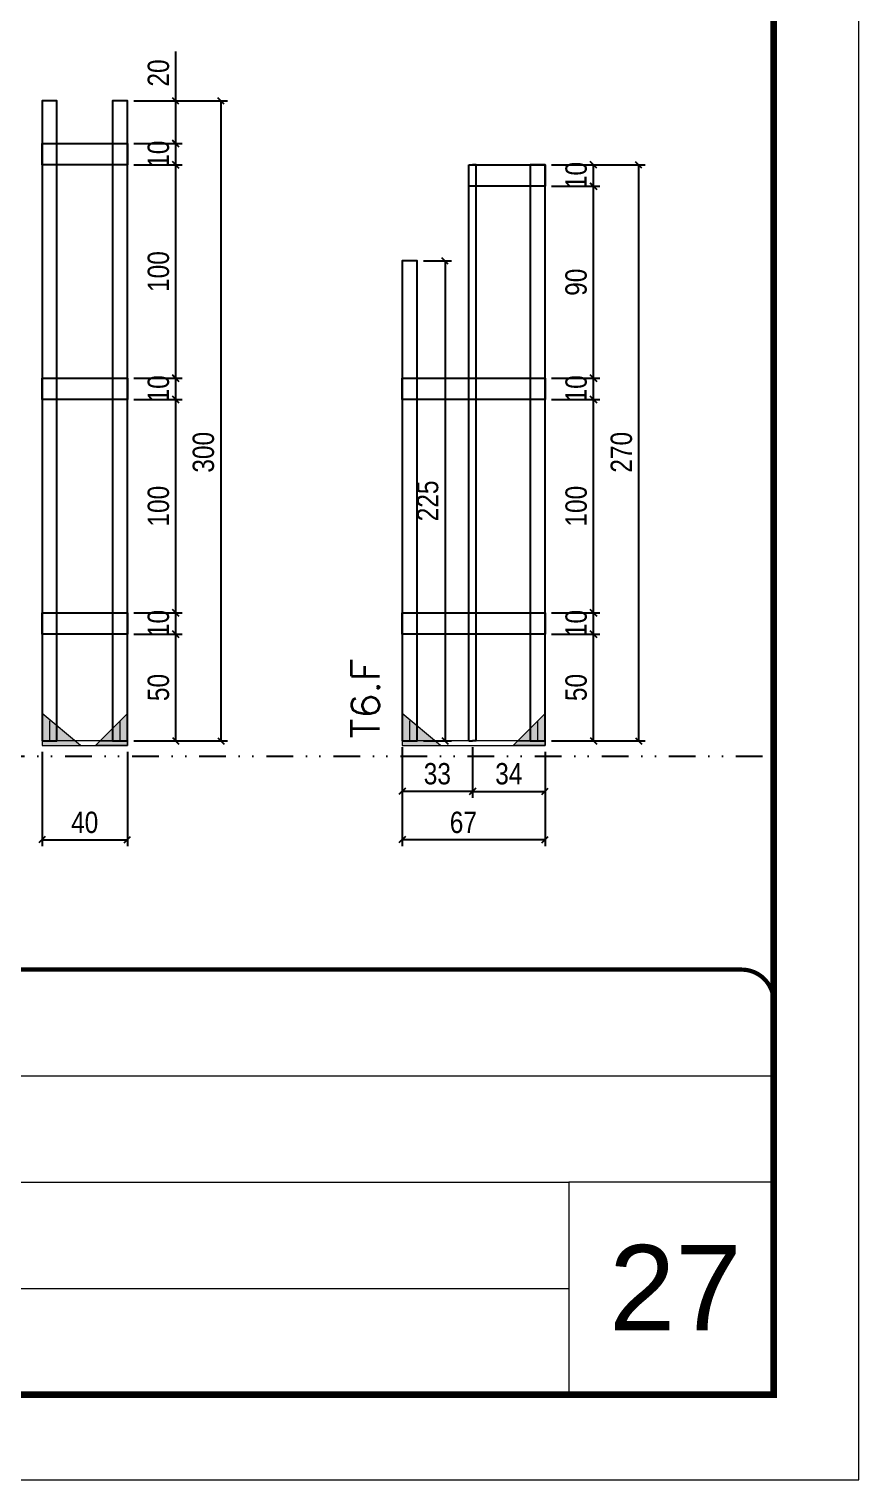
# Model space of a CAD drawing. Extents: x 14400 to 27878, y -21631 to 6985.
# Drawn here: x 18693 to 19082, y -957 to -277 of the extents above; entities that cross this region are included whole.
import ezdxf

# ---------------------------------------------------------------- set-up
doc = ezdxf.new("R2010")
doc.units = 0
for name, pattern in [('CONTINUO', [0]), ('DASHED', [0.75, 0.5, -0.25]), ('DIVIDE2', [0.625, 0.25, -0.125, 0, -0.125, 0, -0.125]), ('HIDDEN', [0.375, 0.25, -0.125])]:
    doc.linetypes.add(name, pattern=pattern)
for name, color, linetype, lineweight in [('CARIMBO', 255, 'Continuous', 9), ('Folhas', 255, 'Continuous', 9), ('Madeira', 126, 'Continuous', 18), ('Sarr 2.2x7', 40, 'Continuous', 9), ('SARRAFO DE PRESSAO', 251, 'DASHED', 9), ('Texto Seção', 7, 'Continuous', 15)]:
    doc.layers.add(name, color=color, linetype=linetype, lineweight=lineweight)
for name, color, linetype in [('COTA', 241, 'Continuous'), ('Nível', 160, 'Continuous'), ('SARR_2.2x10', 60, 'Continuous'), ('SARR_3.5x7', 81, 'Continuous'), ('SARR_7x7', 40, 'Continuous')]:
    doc.layers.add(name, color=color, linetype=linetype)
doc.styles.add('ARIAL', font='arial.ttf')
doc.styles.add('COTA TECNICA', font='techl___.ttf', dxfattribs={"height": 10})
doc.styles.add('REGUA-120', font='ROMANS.shx', dxfattribs={"height": 15})
doc.dimstyles.new('PAINEL', dxfattribs={"dimtxt": 10, "dimasz": 3, "dimexe": 3, "dimexo": 3, "dimgap": 3, "dimtad": 1, "dimdec": 1, "dimzin": 12, "dimdsep": 46, "dimtxsty": 'COTA TECNICA', "dimblk1": 'OBLIQUE', "dimblk2": 'OBLIQUE', "dimsah": 1, "dimcen": 0.9, "dimclrd": 4, "dimclre": 4, "dimclrt": 240, "dimadec": 1, "dimazin": 3, "dimtfac": 1, "dimtdec": 1, "dimtmove": 0, "dimatfit": 3, "dimfxl": 1, "dimtolj": 1, "dimtzin": 12, "dimarcsym": 0})

# ---------------------------------------------------------------- blocks, each defined once
blk = doc.blocks.new('9999999999')
at = {"color": 30, "linetype": 'CONTINUO'}
for p, q in [((98564.56, 34379.64), (99583.98, 34379.64)), ((98564.56, 34329.83), (99487.98, 34329.83)), ((99583.98, 34329.83), (99487.98, 34329.83)), ((99487.98, 34329.83), (99487.98, 34230.21)), ((98564.56, 34280.02), (99487.98, 34280.02))]:
    blk.add_line(p, q, dxfattribs=at)
at = {"color": 30, "linetype": 'CONTINUO', "const_width": 2}
blk.add_lwpolyline([(99583.98, 34230.21), (99583.98, 34414.45, 0.414214), (99568.98, 34429.45), (98228.98, 34429.45, 0.414214), (98213.98, 34414.45), (98213.98, 34245.21, 0.414214), (98228.98, 34230.21), (99583.98, 34230.21)], format="xyb", dxfattribs=at)
at = {"layer": 'Folhas'}
blk.add_lwpolyline([(98138.98, 34190.21), (99623.98, 34190.21), (99623.98, 35240.21), (98138.98, 35240.21)], close=True, dxfattribs=at)
at = {"layer": 'Folhas', "color": 30, "const_width": 3}
blk.add_lwpolyline([(98213.98, 34230.21), (99583.98, 34230.21), (99583.98, 35200.21), (98213.98, 35200.21)], close=True, dxfattribs=at)
blk = doc.blocks.new('_Oblique')
at = {"color": 0, "linetype": 'ByBlock', "lineweight": -2}
blk.add_line((-0.5, -0.5), (0.5, 0.5), dxfattribs=at)
blk = doc.blocks.new('*D7193')
at = {"layer": 'COTA', "color": 4, "lineweight": -2, "transparency": 16777216}
for p, q in [((18742.02, -560.24), (18764.72, -560.24)), ((18761.72, -610.24), (18761.72, -560.24)), ((18742.02, -610.24), (18764.72, -610.24))]:
    blk.add_line(p, q, dxfattribs=at)
at = {"layer": 'Defpoints', "color": 0, "transparency": 16777216}
for p in [(18739.02, -560.24), (18761.72, -560.24), (18739.02, -610.24)]:
    blk.add_point(p, dxfattribs=at)
at = {"layer": 'COTA', "color": 4, "lineweight": -2, "transparency": 16777216, "xscale": 3, "yscale": 3, "zscale": 3}
for p, rotation in [((18761.72, -560.24), 90), ((18761.72, -610.24), 270)]:
    blk.add_blockref('_Oblique', p, dxfattribs=dict(at, rotation=rotation))
at = {"layer": 'COTA', "color": 240, "transparency": 16777216, "insert": (18753.61, -585.24), "char_height": 10, "attachment_point": 5, "rotation": 90, "style": 'COTA TECNICA'}
blk.add_mtext('\\A1;50', dxfattribs=at)
blk = doc.blocks.new('*D7194')
at = {"layer": 'COTA', "color": 4, "lineweight": -2, "transparency": 16777216}
for p, q in [((18742.02, -550.24), (18764.72, -550.24)), ((18761.72, -560.24), (18761.72, -550.24)), ((18742.02, -560.24), (18764.72, -560.24))]:
    blk.add_line(p, q, dxfattribs=at)
at = {"layer": 'Defpoints', "color": 0, "transparency": 16777216}
for p in [(18739.02, -550.24), (18761.72, -550.24), (18739.02, -560.24)]:
    blk.add_point(p, dxfattribs=at)
at = {"layer": 'COTA', "color": 4, "lineweight": -2, "transparency": 16777216, "xscale": 3, "yscale": 3, "zscale": 3}
for p, rotation in [((18761.72, -550.24), 90), ((18761.72, -560.24), 270)]:
    blk.add_blockref('_Oblique', p, dxfattribs=dict(at, rotation=rotation))
at = {"layer": 'COTA', "color": 240, "transparency": 16777216, "insert": (18753.61, -555.24), "char_height": 10, "attachment_point": 5, "rotation": 90, "style": 'COTA TECNICA'}
blk.add_mtext('\\A1;10', dxfattribs=at)
blk = doc.blocks.new('*D7195')
at = {"layer": 'COTA', "color": 4, "lineweight": -2, "transparency": 16777216}
for p, q in [((18742.02, -450.24), (18764.72, -450.24)), ((18761.72, -550.24), (18761.72, -450.24)), ((18742.02, -550.24), (18764.72, -550.24))]:
    blk.add_line(p, q, dxfattribs=at)
at = {"layer": 'Defpoints', "color": 0, "transparency": 16777216}
for p in [(18739.02, -450.24), (18761.72, -450.24), (18739.02, -550.24)]:
    blk.add_point(p, dxfattribs=at)
at = {"layer": 'COTA', "color": 4, "lineweight": -2, "transparency": 16777216, "xscale": 3, "yscale": 3, "zscale": 3}
for p, rotation in [((18761.72, -450.24), 90), ((18761.72, -550.24), 270)]:
    blk.add_blockref('_Oblique', p, dxfattribs=dict(at, rotation=rotation))
at = {"layer": 'COTA', "color": 240, "transparency": 16777216, "insert": (18753.61, -500.24), "char_height": 10, "attachment_point": 5, "rotation": 90, "style": 'COTA TECNICA'}
blk.add_mtext('\\A1;100', dxfattribs=at)
blk = doc.blocks.new('*D7196')
at = {"layer": 'COTA', "color": 4, "lineweight": -2, "transparency": 16777216}
for p, q in [((18742.02, -440.24), (18764.72, -440.24)), ((18761.72, -450.24), (18761.72, -440.24)), ((18742.02, -450.24), (18764.72, -450.24))]:
    blk.add_line(p, q, dxfattribs=at)
at = {"layer": 'Defpoints', "color": 0, "transparency": 16777216}
for p in [(18739.02, -440.24), (18761.72, -440.24), (18739.02, -450.24)]:
    blk.add_point(p, dxfattribs=at)
at = {"layer": 'COTA', "color": 4, "lineweight": -2, "transparency": 16777216, "xscale": 3, "yscale": 3, "zscale": 3}
for p, rotation in [((18761.72, -440.24), 90), ((18761.72, -450.24), 270)]:
    blk.add_blockref('_Oblique', p, dxfattribs=dict(at, rotation=rotation))
at = {"layer": 'COTA', "color": 240, "transparency": 16777216, "insert": (18753.61, -445.24), "char_height": 10, "attachment_point": 5, "rotation": 90, "style": 'COTA TECNICA'}
blk.add_mtext('\\A1;10', dxfattribs=at)
blk = doc.blocks.new('*D7197')
at = {"layer": 'COTA', "color": 4, "lineweight": -2, "transparency": 16777216}
for p, q in [((18742.02, -330.24), (18764.72, -330.24)), ((18761.72, -340.24), (18761.72, -330.24)), ((18742.02, -340.24), (18764.72, -340.24))]:
    blk.add_line(p, q, dxfattribs=at)
at = {"layer": 'Defpoints', "color": 0, "transparency": 16777216}
for p in [(18739.02, -330.24), (18761.72, -330.24), (18739.02, -340.24)]:
    blk.add_point(p, dxfattribs=at)
at = {"layer": 'COTA', "color": 4, "lineweight": -2, "transparency": 16777216, "xscale": 3, "yscale": 3, "zscale": 3}
for p, rotation in [((18761.72, -330.24), 90), ((18761.72, -340.24), 270)]:
    blk.add_blockref('_Oblique', p, dxfattribs=dict(at, rotation=rotation))
at = {"layer": 'COTA', "color": 240, "transparency": 16777216, "insert": (18753.61, -335.24), "char_height": 10, "attachment_point": 5, "rotation": 90, "style": 'COTA TECNICA'}
blk.add_mtext('\\A1;10', dxfattribs=at)
blk = doc.blocks.new('*D7198')
at = {"layer": 'COTA', "color": 4, "lineweight": -2, "transparency": 16777216}
for p, q in [((18742.02, -310.27), (18785.93, -310.27)), ((18782.93, -610.28), (18782.93, -310.27)), ((18742.02, -610.28), (18785.93, -610.28))]:
    blk.add_line(p, q, dxfattribs=at)
at = {"layer": 'Defpoints', "color": 0, "transparency": 16777216}
for p in [(18739.02, -310.27), (18782.93, -310.27), (18739.02, -610.28)]:
    blk.add_point(p, dxfattribs=at)
at = {"layer": 'COTA', "color": 4, "lineweight": -2, "transparency": 16777216, "xscale": 3, "yscale": 3, "zscale": 3}
for p, rotation in [((18782.93, -310.27), 90), ((18782.93, -610.28), 270)]:
    blk.add_blockref('_Oblique', p, dxfattribs=dict(at, rotation=rotation))
at = {"layer": 'COTA', "color": 240, "transparency": 16777216, "insert": (18774.71, -474.97), "char_height": 10, "attachment_point": 5, "rotation": 90, "style": 'COTA TECNICA'}
blk.add_mtext('\\A1;300', dxfattribs=at)
blk = doc.blocks.new('*D7199')
at = {"layer": 'COTA', "color": 4, "lineweight": -2, "transparency": 16777216}
for p, q in [((18699.02, -615.44), (18699.02, -659.62)), ((18739.02, -615.44), (18739.02, -659.62)), ((18699.02, -656.62), (18739.02, -656.62))]:
    blk.add_line(p, q, dxfattribs=at)
at = {"layer": 'Defpoints', "color": 0, "transparency": 16777216}
for p in [(18699.02, -612.44), (18739.02, -612.44), (18739.02, -656.62)]:
    blk.add_point(p, dxfattribs=at)
at = {"layer": 'COTA', "color": 4, "lineweight": -2, "transparency": 16777216, "xscale": 3, "yscale": 3, "zscale": 3, "rotation": 180}
blk.add_blockref('_Oblique', (18699.02, -656.62), dxfattribs=at)
at = {"layer": 'COTA', "color": 4, "lineweight": -2, "transparency": 16777216, "xscale": 3, "yscale": 3, "zscale": 3}
blk.add_blockref('_Oblique', (18739.02, -656.62), dxfattribs=at)
at = {"layer": 'COTA', "color": 240, "transparency": 16777216, "insert": (18719.02, -648.51), "char_height": 10, "attachment_point": 5, "style": 'COTA TECNICA'}
blk.add_mtext('\\A1;40', dxfattribs=at)
blk = doc.blocks.new('*D7200')
at = {"layer": 'COTA', "color": 4, "lineweight": -2, "transparency": 16777216}
for p, q in [((18742.02, -340.24), (18764.72, -340.24)), ((18761.72, -440.27), (18761.72, -340.24)), ((18742.02, -440.27), (18764.72, -440.27))]:
    blk.add_line(p, q, dxfattribs=at)
at = {"layer": 'Defpoints', "color": 0, "transparency": 16777216}
for p in [(18739.02, -340.24), (18761.72, -340.24), (18739.02, -440.27)]:
    blk.add_point(p, dxfattribs=at)
at = {"layer": 'COTA', "color": 4, "lineweight": -2, "transparency": 16777216, "xscale": 3, "yscale": 3, "zscale": 3}
for p, rotation in [((18761.72, -340.24), 90), ((18761.72, -440.27), 270)]:
    blk.add_blockref('_Oblique', p, dxfattribs=dict(at, rotation=rotation))
at = {"layer": 'COTA', "color": 240, "transparency": 16777216, "insert": (18753.61, -390.26), "char_height": 10, "attachment_point": 5, "rotation": 90, "style": 'COTA TECNICA'}
blk.add_mtext('\\A1;100', dxfattribs=at)
blk = doc.blocks.new('*D7201')
at = {"layer": 'COTA', "color": 4, "lineweight": -2, "transparency": 16777216}
for p, q in [((18761.72, -310.27), (18761.72, -287.06)), ((18742.02, -310.27), (18764.72, -310.27)), ((18761.72, -330.27), (18761.72, -310.27)), ((18742.02, -330.27), (18764.72, -330.27))]:
    blk.add_line(p, q, dxfattribs=at)
at = {"layer": 'Defpoints', "color": 0, "transparency": 16777216}
for p in [(18739.02, -310.27), (18761.72, -310.27), (18739.02, -330.27)]:
    blk.add_point(p, dxfattribs=at)
at = {"layer": 'COTA', "color": 4, "lineweight": -2, "transparency": 16777216, "xscale": 3, "yscale": 3, "zscale": 3}
for p, rotation in [((18761.72, -310.27), 90), ((18761.72, -330.27), 270)]:
    blk.add_blockref('_Oblique', p, dxfattribs=dict(at, rotation=rotation))
at = {"layer": 'COTA', "color": 240, "transparency": 16777216, "insert": (18753.61, -297.17), "char_height": 10, "attachment_point": 5, "rotation": 90, "style": 'COTA TECNICA'}
blk.add_mtext('\\A1;20', dxfattribs=at)
blk = doc.blocks.new('*D7224')
at = {"layer": 'COTA', "color": 4, "lineweight": -2, "transparency": 16777216}
for p, q in [((18867.83, -628.44), (18867.83, -659.62)), ((18934.83, -628.44), (18934.83, -659.62)), ((18934.83, -656.62), (18867.83, -656.62))]:
    blk.add_line(p, q, dxfattribs=at)
at = {"layer": 'Defpoints', "color": 0, "transparency": 16777216}
for p in [(18867.83, -625.44), (18934.83, -625.44), (18867.83, -656.62)]:
    blk.add_point(p, dxfattribs=at)
at = {"layer": 'COTA', "color": 4, "lineweight": -2, "transparency": 16777216, "xscale": 3, "yscale": 3, "zscale": 3, "rotation": 180}
blk.add_blockref('_Oblique', (18867.83, -656.62), dxfattribs=at)
at = {"layer": 'COTA', "color": 4, "lineweight": -2, "transparency": 16777216, "xscale": 3, "yscale": 3, "zscale": 3}
blk.add_blockref('_Oblique', (18934.83, -656.62), dxfattribs=at)
at = {"layer": 'COTA', "color": 240, "transparency": 16777216, "insert": (18896.53, -648.52), "char_height": 10, "attachment_point": 5, "style": 'COTA TECNICA'}
blk.add_mtext('\\A1;67', dxfattribs=at)
blk = doc.blocks.new('*D7225')
at = {"layer": 'COTA', "color": 4, "lineweight": -2, "transparency": 16777216}
for p, q in [((18867.83, -613.24), (18867.83, -636.94)), ((18900.83, -613.24), (18900.83, -636.94)), ((18900.83, -633.94), (18867.83, -633.94))]:
    blk.add_line(p, q, dxfattribs=at)
at = {"layer": 'Defpoints', "color": 0, "transparency": 16777216}
for p in [(18867.83, -610.24), (18900.83, -610.24), (18867.83, -633.94)]:
    blk.add_point(p, dxfattribs=at)
at = {"layer": 'COTA', "color": 4, "lineweight": -2, "transparency": 16777216, "xscale": 3, "yscale": 3, "zscale": 3, "rotation": 180}
blk.add_blockref('_Oblique', (18867.83, -633.94), dxfattribs=at)
at = {"layer": 'COTA', "color": 4, "lineweight": -2, "transparency": 16777216, "xscale": 3, "yscale": 3, "zscale": 3}
blk.add_blockref('_Oblique', (18900.83, -633.94), dxfattribs=at)
at = {"layer": 'COTA', "color": 240, "transparency": 16777216, "insert": (18884.33, -625.72), "char_height": 10, "attachment_point": 5, "style": 'COTA TECNICA'}
blk.add_mtext('\\A1;33', dxfattribs=at)
blk = doc.blocks.new('*D7226')
at = {"layer": 'COTA', "color": 4, "lineweight": -2, "transparency": 16777216}
for p, q in [((18937.83, -560.24), (18960.53, -560.24)), ((18957.53, -610.24), (18957.53, -560.24)), ((18937.83, -610.24), (18960.53, -610.24))]:
    blk.add_line(p, q, dxfattribs=at)
at = {"layer": 'Defpoints', "color": 0, "transparency": 16777216}
for p in [(18934.83, -560.24), (18957.53, -560.24), (18934.83, -610.24)]:
    blk.add_point(p, dxfattribs=at)
at = {"layer": 'COTA', "color": 4, "lineweight": -2, "transparency": 16777216, "xscale": 3, "yscale": 3, "zscale": 3}
for p, rotation in [((18957.53, -560.24), 90), ((18957.53, -610.24), 270)]:
    blk.add_blockref('_Oblique', p, dxfattribs=dict(at, rotation=rotation))
at = {"layer": 'COTA', "color": 240, "transparency": 16777216, "insert": (18949.42, -585.24), "char_height": 10, "attachment_point": 5, "rotation": 90, "style": 'COTA TECNICA'}
blk.add_mtext('\\A1;50', dxfattribs=at)
blk = doc.blocks.new('*D7227')
at = {"layer": 'COTA', "color": 4, "lineweight": -2, "transparency": 16777216}
for p, q in [((18937.83, -550.24), (18960.53, -550.24)), ((18957.53, -560.24), (18957.53, -550.24)), ((18937.83, -560.24), (18960.53, -560.24))]:
    blk.add_line(p, q, dxfattribs=at)
at = {"layer": 'Defpoints', "color": 0, "transparency": 16777216}
for p in [(18934.83, -550.24), (18957.53, -550.24), (18934.83, -560.24)]:
    blk.add_point(p, dxfattribs=at)
at = {"layer": 'COTA', "color": 4, "lineweight": -2, "transparency": 16777216, "xscale": 3, "yscale": 3, "zscale": 3}
for p, rotation in [((18957.53, -550.24), 90), ((18957.53, -560.24), 270)]:
    blk.add_blockref('_Oblique', p, dxfattribs=dict(at, rotation=rotation))
at = {"layer": 'COTA', "color": 240, "transparency": 16777216, "insert": (18949.43, -555.24), "char_height": 10, "attachment_point": 5, "rotation": 90, "style": 'COTA TECNICA'}
blk.add_mtext('\\A1;10', dxfattribs=at)
blk = doc.blocks.new('*D7228')
at = {"layer": 'COTA', "color": 4, "lineweight": -2, "transparency": 16777216}
for p, q in [((18937.83, -450.24), (18960.53, -450.24)), ((18957.53, -550.24), (18957.53, -450.24)), ((18937.83, -550.24), (18960.53, -550.24))]:
    blk.add_line(p, q, dxfattribs=at)
at = {"layer": 'Defpoints', "color": 0, "transparency": 16777216}
for p in [(18934.83, -450.24), (18957.53, -450.24), (18934.83, -550.24)]:
    blk.add_point(p, dxfattribs=at)
at = {"layer": 'COTA', "color": 4, "lineweight": -2, "transparency": 16777216, "xscale": 3, "yscale": 3, "zscale": 3}
for p, rotation in [((18957.53, -450.24), 90), ((18957.53, -550.24), 270)]:
    blk.add_blockref('_Oblique', p, dxfattribs=dict(at, rotation=rotation))
at = {"layer": 'COTA', "color": 240, "transparency": 16777216, "insert": (18949.43, -500.24), "char_height": 10, "attachment_point": 5, "rotation": 90, "style": 'COTA TECNICA'}
blk.add_mtext('\\A1;100', dxfattribs=at)
blk = doc.blocks.new('*D7229')
at = {"layer": 'COTA', "color": 4, "lineweight": -2, "transparency": 16777216}
for p, q in [((18937.83, -440.24), (18960.53, -440.24)), ((18957.53, -450.24), (18957.53, -440.24)), ((18937.83, -450.24), (18960.53, -450.24))]:
    blk.add_line(p, q, dxfattribs=at)
at = {"layer": 'Defpoints', "color": 0, "transparency": 16777216}
for p in [(18934.83, -440.24), (18957.53, -440.24), (18934.83, -450.24)]:
    blk.add_point(p, dxfattribs=at)
at = {"layer": 'COTA', "color": 4, "lineweight": -2, "transparency": 16777216, "xscale": 3, "yscale": 3, "zscale": 3}
for p, rotation in [((18957.53, -440.24), 90), ((18957.53, -450.24), 270)]:
    blk.add_blockref('_Oblique', p, dxfattribs=dict(at, rotation=rotation))
at = {"layer": 'COTA', "color": 240, "transparency": 16777216, "insert": (18949.43, -445.24), "char_height": 10, "attachment_point": 5, "rotation": 90, "style": 'COTA TECNICA'}
blk.add_mtext('\\A1;10', dxfattribs=at)
blk = doc.blocks.new('*D7230')
at = {"layer": 'COTA', "color": 4, "lineweight": -2, "transparency": 16777216}
for p, q in [((18937.83, -350.28), (18960.53, -350.28)), ((18957.53, -440.24), (18957.53, -350.28)), ((18937.83, -440.24), (18960.53, -440.24))]:
    blk.add_line(p, q, dxfattribs=at)
at = {"layer": 'Defpoints', "color": 0, "transparency": 16777216}
for p in [(18934.83, -350.28), (18957.53, -350.28), (18934.83, -440.24)]:
    blk.add_point(p, dxfattribs=at)
at = {"layer": 'COTA', "color": 4, "lineweight": -2, "transparency": 16777216, "xscale": 3, "yscale": 3, "zscale": 3}
for p, rotation in [((18957.53, -350.28), 90), ((18957.53, -440.24), 270)]:
    blk.add_blockref('_Oblique', p, dxfattribs=dict(at, rotation=rotation))
at = {"layer": 'COTA', "color": 240, "transparency": 16777216, "insert": (18949.4, -395.26), "char_height": 10, "attachment_point": 5, "rotation": 90, "style": 'COTA TECNICA'}
blk.add_mtext('\\A1;90', dxfattribs=at)
blk = doc.blocks.new('*D7231')
at = {"layer": 'COTA', "color": 4, "lineweight": -2, "transparency": 16777216}
for p, q in [((18937.83, -340.24), (18960.53, -340.24)), ((18957.53, -350.24), (18957.53, -340.24)), ((18937.83, -350.24), (18960.53, -350.24))]:
    blk.add_line(p, q, dxfattribs=at)
at = {"layer": 'Defpoints', "color": 0, "transparency": 16777216}
for p in [(18934.83, -340.24), (18957.53, -340.24), (18934.83, -350.24)]:
    blk.add_point(p, dxfattribs=at)
at = {"layer": 'COTA', "color": 4, "lineweight": -2, "transparency": 16777216, "xscale": 3, "yscale": 3, "zscale": 3}
for p, rotation in [((18957.53, -340.24), 90), ((18957.53, -350.24), 270)]:
    blk.add_blockref('_Oblique', p, dxfattribs=dict(at, rotation=rotation))
at = {"layer": 'COTA', "color": 240, "transparency": 16777216, "insert": (18949.43, -345.24), "char_height": 10, "attachment_point": 5, "rotation": 90, "style": 'COTA TECNICA'}
blk.add_mtext('\\A1;10', dxfattribs=at)
blk = doc.blocks.new('*D7232')
at = {"layer": 'COTA', "color": 4, "lineweight": -2, "transparency": 16777216}
for p, q in [((18937.83, -340.28), (18981.74, -340.28)), ((18978.74, -610.28), (18978.74, -340.28)), ((18937.83, -610.28), (18981.74, -610.28))]:
    blk.add_line(p, q, dxfattribs=at)
at = {"layer": 'Defpoints', "color": 0, "transparency": 16777216}
for p in [(18934.83, -340.28), (18978.74, -340.28), (18934.83, -610.28)]:
    blk.add_point(p, dxfattribs=at)
at = {"layer": 'COTA', "color": 4, "lineweight": -2, "transparency": 16777216, "xscale": 3, "yscale": 3, "zscale": 3}
for p, rotation in [((18978.74, -340.28), 90), ((18978.74, -610.28), 270)]:
    blk.add_blockref('_Oblique', p, dxfattribs=dict(at, rotation=rotation))
at = {"layer": 'COTA', "color": 240, "transparency": 16777216, "insert": (18970.64, -474.98), "char_height": 10, "attachment_point": 5, "rotation": 90, "style": 'COTA TECNICA'}
blk.add_mtext('\\A1;270', dxfattribs=at)
blk = doc.blocks.new('*D7233')
at = {"layer": 'COTA', "color": 4, "lineweight": -2, "transparency": 16777216}
for p, q in [((18900.83, -613.24), (18900.83, -636.94)), ((18934.83, -615.44), (18934.83, -636.94)), ((18900.83, -633.94), (18934.83, -633.94))]:
    blk.add_line(p, q, dxfattribs=at)
at = {"layer": 'Defpoints', "color": 0, "transparency": 16777216}
for p in [(18900.83, -610.24), (18934.83, -612.44), (18934.83, -633.94)]:
    blk.add_point(p, dxfattribs=at)
at = {"layer": 'COTA', "color": 4, "lineweight": -2, "transparency": 16777216, "xscale": 3, "yscale": 3, "zscale": 3, "rotation": 180}
blk.add_blockref('_Oblique', (18900.83, -633.94), dxfattribs=at)
at = {"layer": 'COTA', "color": 4, "lineweight": -2, "transparency": 16777216, "xscale": 3, "yscale": 3, "zscale": 3}
blk.add_blockref('_Oblique', (18934.83, -633.94), dxfattribs=at)
at = {"layer": 'COTA', "color": 240, "transparency": 16777216, "insert": (18917.83, -625.72), "char_height": 10, "attachment_point": 5, "style": 'COTA TECNICA'}
blk.add_mtext('\\A1;34', dxfattribs=at)
blk = doc.blocks.new('*D7234')
at = {"layer": 'COTA', "color": 4, "lineweight": -2, "transparency": 16777216}
for p, q in [((18877.83, -385.28), (18890.93, -385.28)), ((18887.93, -385.28), (18887.93, -610.24)), ((18877.83, -610.24), (18890.93, -610.24))]:
    blk.add_line(p, q, dxfattribs=at)
at = {"layer": 'Defpoints', "color": 0, "transparency": 16777216}
for p in [(18874.83, -385.28), (18874.83, -610.24), (18887.93, -610.24)]:
    blk.add_point(p, dxfattribs=at)
at = {"layer": 'COTA', "color": 4, "lineweight": -2, "transparency": 16777216, "xscale": 3, "yscale": 3, "zscale": 3}
for p, rotation in [((18887.93, -385.28), 90), ((18887.93, -610.24), 270)]:
    blk.add_blockref('_Oblique', p, dxfattribs=dict(at, rotation=rotation))
at = {"layer": 'COTA', "color": 240, "transparency": 16777216, "insert": (18879.82, -497.76), "char_height": 10, "attachment_point": 5, "rotation": 90, "style": 'COTA TECNICA'}
blk.add_mtext('\\A1;225', dxfattribs=at)

msp = doc.modelspace()

# ---------------------------------------------------------------- hatches: boundary and pattern name
at = {"layer": 'Madeira'}
h = msp.add_hatch(color=252, dxfattribs=at)
h.dxf.hatch_style = 2
h.paths.add_polyline_path([(18699.02, -597.44), (18699.02, -612.44), (18717.02, -612.44)])
h = msp.add_hatch(color=252, dxfattribs=at)
h.dxf.hatch_style = 2
h.paths.add_polyline_path([(18739.02, -597.44), (18739.02, -612.44), (18724.02, -612.44)])
h = msp.add_hatch(color=252, dxfattribs=at)
h.dxf.hatch_style = 2
h.paths.add_polyline_path([(18867.83, -597.44), (18867.83, -612.44), (18885.83, -612.44)])
h = msp.add_hatch(color=252, dxfattribs=at)
h.dxf.hatch_style = 2
h.paths.add_polyline_path([(18934.83, -597.44), (18934.83, -612.44), (18919.83, -612.44)])

# ---------------------------------------------------------------- linework, layer by layer
at = {"layer": 'Madeira', "color": 1, "linetype": 'HIDDEN'}
for p, q in [((18702.52, -600.94), (18702.52, -610.24)), ((18702.52, -600.94), (18702.52, -610.24)), ((18706.02, -604.44), (18706.02, -610.24)), ((18735.52, -600.94), (18735.52, -610.24)), ((18735.52, -600.94), (18735.52, -610.24)), ((18871.33, -600.94), (18871.33, -610.24)), ((18871.33, -600.94), (18871.33, -610.24)), ((18874.83, -604.44), (18874.83, -610.24)), ((18931.33, -600.94), (18931.33, -610.24)), ((18931.33, -600.94), (18931.33, -610.24)), ((18708.85, -610.24), (18699.02, -610.24)), ((18708.85, -610.24), (18699.02, -610.24)), ((18714.82, -610.24), (18699.02, -610.24)), ((18726.22, -610.24), (18739.02, -610.24)), ((18729.18, -610.24), (18739.02, -610.24)), ((18729.18, -610.24), (18739.02, -610.24)), ((18877.66, -610.24), (18867.83, -610.24)), ((18877.66, -610.24), (18867.83, -610.24)), ((18883.63, -610.24), (18867.83, -610.24)), ((18922.03, -610.24), (18934.83, -610.24)), ((18925, -610.24), (18934.83, -610.24)), ((18925, -610.24), (18934.83, -610.24))]:
    msp.add_line(p, q, dxfattribs=at)
at = {"layer": 'Madeira'}
for p, q in [((18699.02, -610.24), (18699.02, -612.44)), ((18699.02, -610.24), (18699.02, -612.44)), ((18699.02, -610.24), (18699.02, -612.44)), ((18867.83, -610.24), (18867.83, -612.44)), ((18867.83, -610.24), (18867.83, -612.44)), ((18867.83, -610.24), (18867.83, -612.44))]:
    msp.add_line(p, q, dxfattribs=at)
at = {"layer": 'Madeira', "color": 0}
for points in [[(18699.02, -597.44), (18699.02, -612.44), (18717.02, -612.44), (18699.02, -597.44)], [(18739.02, -597.44), (18739.02, -612.44), (18724.02, -612.44), (18739.02, -597.44)], [(18867.83, -597.44), (18867.83, -612.44), (18885.83, -612.44), (18867.83, -597.44)], [(18934.83, -597.44), (18934.83, -612.44), (18919.83, -612.44), (18934.83, -597.44)]]:
    msp.add_lwpolyline(points, dxfattribs=at)
at = {"layer": 'Nível', "color": 4, "linetype": 'DIVIDE2', "ltscale": 50}
msp.add_line((17671.97, -617.44), (19041.97, -617.44), dxfattribs=at)
at = {"layer": 'Sarr 2.2x7'}
for points in [[(18739.02, -610.24), (18699.02, -610.24), (18699.02, -612.44), (18739.02, -612.44)], [(18934.83, -610.24), (18867.83, -610.24), (18867.83, -612.44), (18934.83, -612.44)]]:
    msp.add_lwpolyline(points, close=True, dxfattribs=at)
at = {"layer": 'SARR_2.2x10'}
for points in [[(18699.02, -330.28), (18739.02, -330.27), (18739.02, -340.27), (18699.02, -340.28)], [(18899.08, -340.28), (18934.83, -340.28), (18934.83, -350.28), (18899.08, -350.28)], [(18699.02, -440.28), (18739.02, -440.27), (18739.02, -450.27), (18699.02, -450.28)], [(18867.83, -440.28), (18934.83, -440.28), (18934.83, -450.28), (18867.83, -450.28)], [(18699.02, -550.28), (18739.02, -550.27), (18739.02, -560.27), (18699.02, -560.28)], [(18867.83, -550.28), (18934.83, -550.28), (18934.83, -560.28), (18867.83, -560.28)]]:
    msp.add_lwpolyline(points, close=True, dxfattribs=at)
at = {"layer": 'SARR_3.5x7'}
for p, q in [((18899.08, -610.24), (18899.08, -340.28)), ((18899.08, -340.28), (18900.83, -340.28)), ((18902.58, -340.28), (18900.83, -340.28)), ((18902.58, -610.24), (18902.58, -340.28)), ((18899.08, -610.24), (18900.83, -610.24)), ((18902.58, -610.24), (18900.83, -610.24))]:
    msp.add_line(p, q, dxfattribs=at)
at = {"layer": 'SARR_7x7'}
for points in [[(18699.02, -610.24), (18706.02, -610.24), (18706.02, -310.28), (18699.02, -310.28)], [(18732.02, -610.24), (18739.02, -610.24), (18739.02, -310.27), (18732.02, -310.27)], [(18927.83, -610.24), (18934.83, -610.24), (18934.83, -340.28), (18927.83, -340.28)], [(18867.83, -610.24), (18874.83, -610.24), (18874.83, -385.28), (18867.83, -385.28)]]:
    msp.add_lwpolyline(points, close=True, dxfattribs=at)

# ---------------------------------------------------------------- block references
at = {"layer": 'SARRAFO DE PRESSAO', "color": 6, "linetype": 'ByBlock'}
msp.add_blockref('9999999999', (-80542.01, -35146.93), dxfattribs=at)

# ---------------------------------------------------------------- texts
at = {"layer": 'CARIMBO', "style": 'ARIAL'}
msp.add_text('27', height=40, dxfattribs=at).set_placement((18964.83, -886.58))
at = {"layer": 'Texto Seção', "style": 'REGUA-120', "width": 1.05}
msp.add_text('T6.F', height=13, rotation=90, dxfattribs=at).set_placement((18857.15, -609.14))

# ---------------------------------------------------------------- dimensions: what is measured, and where the dimension line sits
at = {"layer": 'COTA'}
for base, p1, p2, picture, middle in [((18761.72, -310.27), (18739.02, -330.27), (18739.02, -310.27), '*D7201', (18753.61, -297.17)), ((18761.72, -340.24), (18739.02, -440.27), (18739.02, -340.24), '*D7200', (18753.61, -390.26)), ((18887.93, -610.24), (18874.83, -385.28), (18874.83, -610.24), '*D7234', (18879.82, -497.76))]:
    dim = msp.add_linear_dim(base=base, p1=p1, p2=p2, angle=90, dimstyle='PAINEL', dxfattribs=at)
    dim.commit()
    dim.dimension.update_dxf_attribs({"geometry": picture, "text_midpoint": middle})
for base, p1, p2, angle, picture, middle in [((18782.93, -310.27), (18739.02, -610.28), (18739.02, -310.27), 90, '*D7198', (18782.93, -474.97)), ((18761.72, -330.24), (18739.02, -340.24), (18739.02, -330.24), 90, '*D7197', (18761.72, -335.24)), ((18957.53, -340.24), (18934.83, -350.24), (18934.83, -340.24), 90, '*D7231', (18957.53, -345.24)), ((18978.74, -340.28), (18934.83, -610.28), (18934.83, -340.28), 90, '*D7232', (18978.74, -474.98)), ((18761.72, -440.24), (18739.02, -450.24), (18739.02, -440.24), 90, '*D7196', (18761.72, -445.24)), ((18957.53, -440.24), (18934.83, -450.24), (18934.83, -440.24), 90, '*D7229', (18957.53, -445.24)), ((18761.72, -550.24), (18739.02, -560.24), (18739.02, -550.24), 90, '*D7194', (18761.72, -555.24)), ((18957.53, -550.24), (18934.83, -560.24), (18934.83, -550.24), 90, '*D7227', (18957.53, -555.24)), ((18867.83, -656.62), (18934.83, -625.44), (18867.83, -625.44), 180, '*D7224', (18896.53, -656.62))]:
    dim = msp.add_linear_dim(base=base, p1=p1, p2=p2, angle=angle, dimstyle='PAINEL', override={"dimtmove": 1}, dxfattribs=at)
    dim.commit()
    dim.dimension.update_dxf_attribs({"geometry": picture, "text_midpoint": middle, "dimtype": 160})
for base, p1, p2, angle, picture, middle in [((18957.53, -350.28), (18934.83, -440.24), (18934.83, -350.28), 90, '*D7230', (18949.4, -395.26)), ((18761.72, -450.24), (18739.02, -550.24), (18739.02, -450.24), 90, '*D7195', (18753.61, -500.24)), ((18957.53, -450.24), (18934.83, -550.24), (18934.83, -450.24), 90, '*D7228', (18949.43, -500.24)), ((18761.72, -560.24), (18739.02, -610.24), (18739.02, -560.24), 90, '*D7193', (18753.61, -585.24)), ((18957.53, -560.24), (18934.83, -610.24), (18934.83, -560.24), 90, '*D7226', (18949.42, -585.24)), ((18867.83, -633.94), (18900.83, -610.24), (18867.83, -610.24), 180, '*D7225', (18884.33, -625.72))]:
    dim = msp.add_linear_dim(base=base, p1=p1, p2=p2, angle=angle, dimstyle='PAINEL', override={"dimtmove": 1}, dxfattribs=at)
    dim.commit()
    dim.dimension.update_dxf_attribs({"geometry": picture, "text_midpoint": middle})
for base, p1, p2, picture, middle in [((18934.83, -633.94), (18900.83, -610.24), (18934.83, -612.44), '*D7233', (18917.83, -625.72)), ((18739.02, -656.62), (18699.02, -612.44), (18739.02, -612.44), '*D7199', (18719.02, -648.51))]:
    dim = msp.add_linear_dim(base=base, p1=p1, p2=p2, dimstyle='PAINEL', dxfattribs=at)
    dim.commit()
    dim.dimension.update_dxf_attribs({"geometry": picture, "text_midpoint": middle})

doc.saveas('drawing.dxf')
